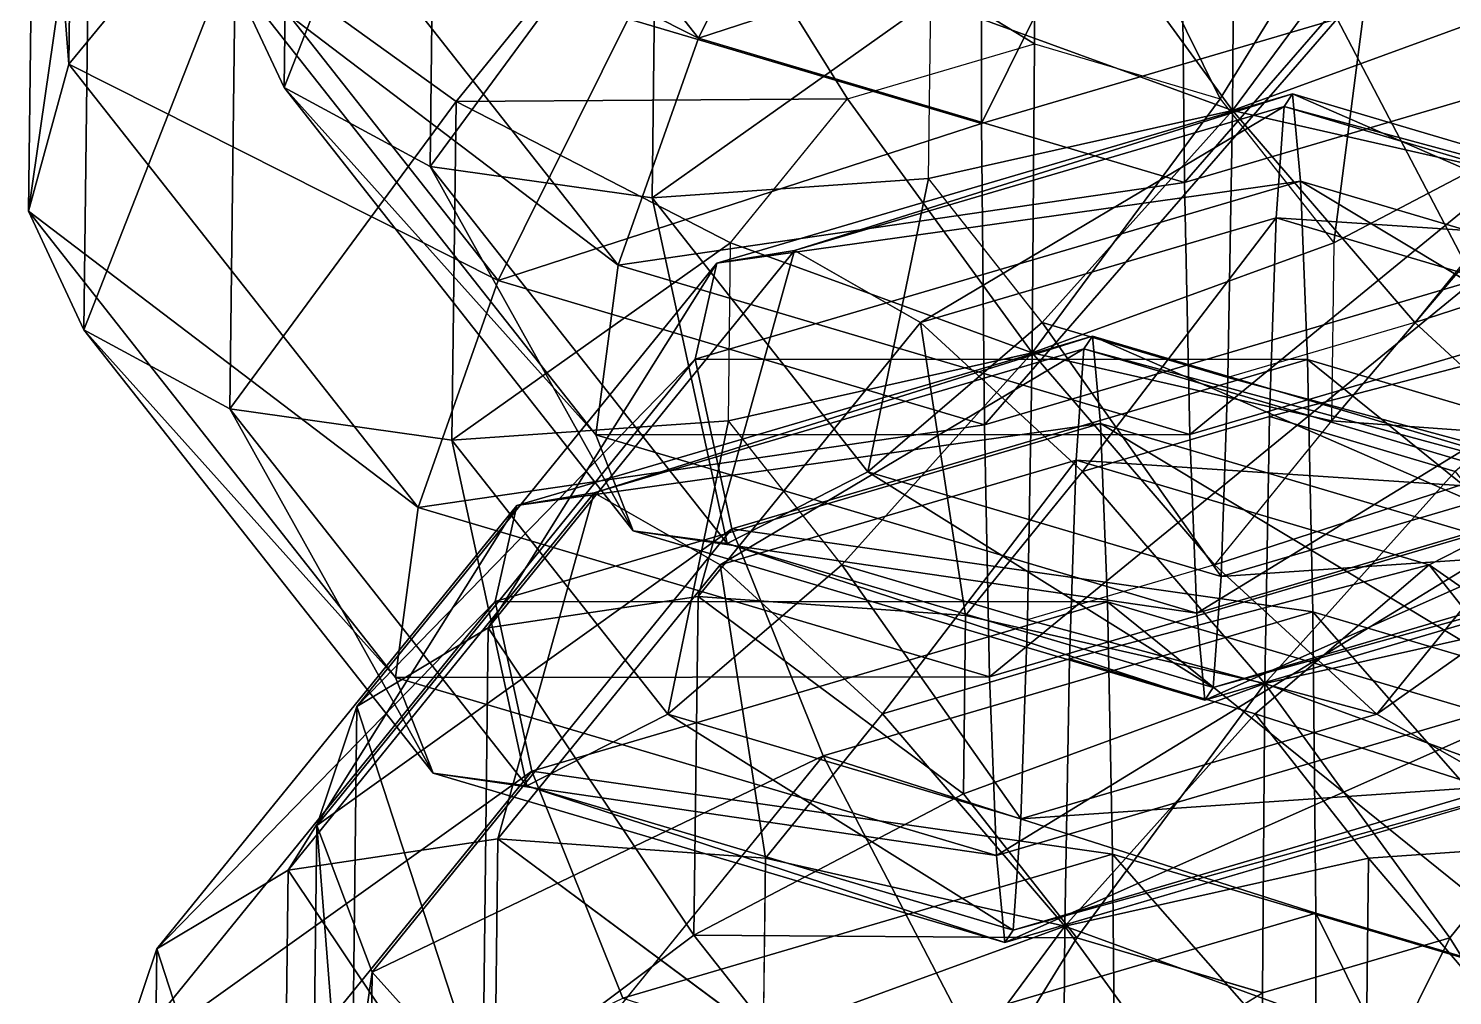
# Model space of a CAD drawing. Header units: metres. Extents: x -232 to 136, y -204 to 253.
# Drawn here: x -32.1 to 9.52, y -80.29 to -52.03 of the extents above; entities that cross this region are included whole.
import ezdxf

# ---------------------------------------------------------------- set-up
doc = ezdxf.new("R2010")
doc.units = ezdxf.units.M

msp = doc.modelspace()

# ---------------------------------------------------------------- linework, layer by layer
for points in [[(-31.893488, -40.529404, -674.4183), (-30.72288, -37.06027, -683.0608), (-30.91613, -53.07407, -690.4407), (-30.91603, -53.07397, -690.44055)], [(-30.72288, -37.06027, -683.0608), (-27.04927, -48.376976, -697.58795), (-30.91613, -53.07407, -690.4407), (-30.91603, -53.07397, -690.44055)], [(-24.431705, -37.740246, -442.8106), (-26.246271, -50.284912, -458.75995), (-24.624956, -53.754044, -450.19052), (-24.624857, -53.753944, -450.19043)], [(-20.196087, -42.43734, -435.87555), (-24.431705, -37.740246, -442.8106), (-24.624956, -53.754044, -450.19052), (-24.624857, -53.753944, -450.19043)], [(13.92828, -54.160904, -655.1699), (11.422171, -38.49919, -655.19244), (7.6213355, -46.154007, -651.31226), (7.6214356, -46.153908, -651.31213)], [(-31.893488, -40.529404, -674.4183), (-30.91613, -53.07407, -690.4407), (-32.09668, -57.36731, -682.178), (-32.09658, -57.36721, -682.17786)], [(-30.282116, -44.822643, -666.22864), (-31.893488, -40.529404, -674.4183), (-32.09668, -57.36731, -682.178), (-32.09658, -57.36721, -682.17786)], [(-25.06572, -45.991673, -467.02267), (-21.19886, -41.29458, -474.1699), (-12.518098, -52.315125, -479.4795), (-12.517998, -52.315025, -479.4794)], [(-21.19886, -41.29458, -474.1699), (-8.717263, -44.66031, -483.35968), (-12.518098, -52.315125, -479.4795), (-12.517998, -52.315025, -479.4794)], [(-20.196087, -42.43734, -435.87555), (-24.624956, -53.754044, -450.19052), (-20.360476, -56.059494, -442.1533), (-20.360376, -56.059395, -442.1532)], [(-13.75083, -47.078506, -430.87387), (-20.196087, -42.43734, -435.87555), (-20.360476, -56.059494, -442.1533), (-20.360376, -56.059395, -442.1532)], [(-2.6933022, -52.474472, -649.2631), (-2.702949, -43.095646, -649.63153), (-13.101046, -46.154007, -650.76965), (-13.100945, -46.153908, -650.76953)], [(2.734497, -54.082348, -650.1468), (7.6213355, -46.154007, -651.31226), (-2.702949, -43.095646, -649.63153), (-2.7028491, -43.095547, -649.6314)], [(2.734497, -54.082348, -650.1468), (-2.702949, -43.095646, -649.63153), (-2.6933022, -52.474472, -649.2631), (-2.6932023, -52.474373, -649.263)], [(-4.2433863, -54.801067, -708.45844), (-4.2530327, -45.422237, -708.82684), (1.213573, -43.81436, -708.22845), (1.213673, -43.814262, -708.22833)], [(-4.2433863, -54.801067, -708.45844), (1.213573, -43.81436, -708.22845), (6.154715, -51.742706, -707.3203), (6.154815, -51.742607, -707.3202)], [(10.153412, -59.397522, -703.6444), (6.154715, -51.742706, -707.3203), (12.654909, -43.73581, -703.79803), (12.655009, -43.73571, -703.7979)], [(-30.282116, -44.822643, -666.22864), (-32.09668, -57.36731, -682.178), (-30.475367, -60.83644, -673.6086), (-30.475267, -60.83634, -673.60846)], [(-26.046497, -49.519737, -659.2936), (-30.282116, -44.822643, -666.22864), (-30.475367, -60.83644, -673.6086), (-30.475267, -60.83634, -673.60846)], [(-12.518098, -52.315125, -479.4795), (-8.717263, -44.66031, -483.35968), (1.6070237, -47.71867, -485.04044), (1.6071237, -47.71857, -485.04034)], [(1.6920642, -56.524597, -481.79285), (1.6070237, -47.71867, -485.04044), (12.005125, -44.66031, -483.9023), (12.005225, -44.66021, -483.90222)], [(1.6920642, -56.524597, -481.79285), (12.005125, -44.66031, -483.9023), (16.003822, -52.315125, -480.22638), (16.003922, -52.315025, -480.2263)], [(-14.567673, -51.742706, -706.7777), (-4.2530327, -45.422237, -708.82684), (-4.2433863, -54.801067, -708.45844), (-4.243286, -54.80097, -708.4583)], [(3.1571078, -45.392075, -425.84512), (3.090416, -54.425747, -428.392), (-2.309496, -46.99995, -426.44345), (-2.309396, -46.99985, -426.44336)], [(8.584908, -46.99995, -426.72873), (3.090416, -54.425747, -428.392), (3.1571078, -45.392075, -425.84512), (3.1572077, -45.391975, -425.84503)], [(-26.246271, -50.284912, -458.75995), (-25.06572, -45.991673, -467.02267), (-14.860872, -58.9471, -473.26447), (-14.860772, -58.947002, -473.26437)], [(-13.101046, -46.154007, -650.76965), (-26.046497, -49.519737, -659.2936), (-19.60124, -54.160904, -654.29193), (-19.601141, -54.160805, -654.2918)], [(-25.06572, -45.991673, -467.02267), (-12.518098, -52.315125, -479.4795), (-14.860872, -58.9471, -473.26447), (-14.860772, -58.947002, -473.26437)], [(-8.159906, -54.082348, -649.8615), (-13.101046, -46.154007, -650.76965), (-19.60124, -54.160904, -654.29193), (-19.601141, -54.160805, -654.2918)], [(-2.6933022, -52.474472, -649.2631), (-13.101046, -46.154007, -650.76965), (-8.159906, -54.082348, -649.8615), (-8.159806, -54.08225, -649.8614)], [(6.0502553, -58.291824, -652.17487), (7.6213355, -46.154007, -651.31226), (2.734497, -54.082348, -650.1468), (2.734597, -54.08225, -650.14667)], [(6.0502553, -58.291824, -652.17487), (13.92828, -54.160904, -655.1699), (7.6213355, -46.154007, -651.31226), (7.6214356, -46.153908, -651.31213)], [(-2.309496, -46.99995, -426.44345), (3.090416, -54.425747, -428.392), (-5.7268515, -51.209427, -428.29523), (-5.7267513, -51.209328, -428.29514)], [(11.900665, -51.209427, -428.75684), (3.090416, -54.425747, -428.392), (8.584908, -46.99995, -426.72873), (8.585008, -46.99985, -426.72864)], [(-13.75083, -47.078506, -430.87387), (-20.360476, -56.059494, -442.1533), (-13.870264, -56.97558, -435.43494), (-13.870164, -56.97548, -435.43484)], [(-5.7268515, -51.209427, -428.29523), (-13.75083, -47.078506, -430.87387), (-13.870264, -56.97558, -435.43494), (-13.870164, -56.97548, -435.43484)], [(-12.518098, -52.315125, -479.4795), (1.6070237, -47.71867, -485.04044), (1.6920642, -56.524597, -481.79285), (1.6921642, -56.524498, -481.79276)], [(-30.91613, -53.07407, -690.4407), (-27.04927, -48.376976, -697.58795), (-18.368507, -59.397522, -702.8975), (-18.368408, -59.397423, -702.8974)], [(-27.04927, -48.376976, -697.58795), (-14.567673, -51.742706, -706.7777), (-18.368507, -59.397522, -702.8975), (-18.368408, -59.397423, -702.8974)], [(-26.046497, -49.519737, -659.2936), (-30.475367, -60.83644, -673.6086), (-26.210886, -63.14189, -665.5713), (-26.210787, -63.141792, -665.57117)], [(-19.60124, -54.160904, -654.29193), (-26.046497, -49.519737, -659.2936), (-26.210886, -63.14189, -665.5713), (-26.210787, -63.141792, -665.57117)], [(-26.246271, -50.284912, -458.75995), (-14.860872, -58.9471, -473.26447), (-15.516258, -63.907055, -465.32297), (-15.516158, -63.906956, -465.32288)], [(-24.624956, -53.754044, -450.19052), (-26.246271, -50.284912, -458.75995), (-15.516258, -63.907055, -465.32297), (-15.516158, -63.906956, -465.32288)], [(-5.7268515, -51.209427, -428.29523), (-13.870264, -56.97558, -435.43494), (-5.7896423, -56.41263, -430.6931), (-5.789542, -56.41253, -430.69302)], [(-5.7268515, -51.209427, -428.29523), (3.090416, -54.425747, -428.392), (-5.7896423, -56.41263, -430.6931), (-5.789542, -56.41253, -430.69302)], [(11.837874, -56.412624, -431.1547), (3.090416, -54.425747, -428.392), (11.900665, -51.209427, -428.75684), (11.900765, -51.209328, -428.75674)], [(-18.368507, -59.397522, -702.8975), (-14.567673, -51.742706, -706.7777), (-4.2433863, -54.801067, -708.45844), (-4.243286, -54.80097, -708.4583)], [(-4.2433863, -54.801067, -708.45844), (-4.2433863, -54.801067, -708.45844), (-14.567673, -51.742706, -706.7777), (-14.567573, -51.742607, -706.7776)], [(-4.1583457, -63.606995, -705.2109), (-4.2433863, -54.801067, -708.45844), (6.154715, -51.742706, -707.3203), (6.154815, -51.742607, -707.3202)], [(-4.1583457, -63.606995, -705.2109), (6.154715, -51.742706, -707.3203), (10.153412, -59.397522, -703.6444), (10.153512, -59.397423, -703.6443)], [(-14.860872, -58.9471, -473.26447), (-12.518098, -52.315125, -479.4795), (1.6920642, -56.524597, -481.79285), (1.6921642, -56.524498, -481.79276)], [(1.6920642, -56.524597, -481.79285), (1.6920642, -56.524597, -481.79285), (-12.518098, -52.315125, -479.4795), (-12.517998, -52.315025, -479.4794)], [(1.8441749, -63.895638, -475.984), (1.6920642, -56.524597, -481.79285), (16.003822, -52.315125, -480.22638), (16.003922, -52.315025, -480.2263)], [(1.8441749, -63.895638, -475.984), (16.003822, -52.315125, -480.22638), (18.668655, -58.947105, -474.1425), (18.668755, -58.947006, -474.1424)], [(-2.6933022, -52.474472, -649.2631), (-2.759994, -61.508144, -651.81), (-8.159906, -54.082348, -649.8615), (-8.159806, -54.08225, -649.8614)], [(2.734497, -54.082348, -650.1468), (-2.759994, -61.508144, -651.81), (-2.6933022, -52.474472, -649.2631), (-2.6932023, -52.474373, -649.263)], [(-32.09668, -57.36731, -682.178), (-30.91613, -53.07407, -690.4407), (-20.711283, -66.029495, -696.6825), (-20.711184, -66.029396, -696.6824)], [(-30.91613, -53.07407, -690.4407), (-18.368507, -59.397522, -702.8975), (-20.711283, -66.029495, -696.6825), (-20.711184, -66.029396, -696.6824)], [(-24.624956, -53.754044, -450.19052), (-15.516258, -63.907055, -465.32297), (-14.420107, -66.70947, -456.43234), (-14.420007, -66.70937, -456.43225)], [(-20.360476, -56.059494, -442.1533), (-24.624956, -53.754044, -450.19052), (-14.420107, -66.70947, -456.43234), (-14.420007, -66.70937, -456.43225)], [(-8.159906, -54.082348, -649.8615), (-19.60124, -54.160904, -654.29193), (-11.577261, -58.291824, -651.71326), (-11.577161, -58.291725, -651.71313)], [(4.8467865, -53.939865, -361.31885), (-9.710475, -58.517838, -372.26096), (-11.977688, -58.888397, -363.16037), (-11.977588, -58.888298, -363.16028)], [(5.0832605, -56.487625, -352.28827), (4.8467865, -53.939865, -361.31885), (-11.977688, -58.888397, -363.16037), (-11.977588, -58.888298, -363.16028)], [(-8.159906, -54.082348, -649.8615), (-2.759994, -61.508144, -651.81), (-11.577261, -58.291824, -651.71326), (-11.577161, -58.291725, -651.71313)], [(4.8467865, -53.939865, -361.31885), (4.601278, -54.308365, -370.69446), (-9.710475, -58.517838, -372.26096), (-9.710375, -58.51774, -372.26086)], [(6.0502553, -58.291824, -652.17487), (-2.759994, -61.508144, -651.81), (2.734497, -54.082348, -650.1468), (2.734597, -54.08225, -650.14667)], [(21.551832, -58.888397, -364.03836), (4.601278, -54.308365, -370.69446), (4.8467865, -53.939865, -361.31885), (4.8468866, -53.939766, -361.31876)], [(22.647985, -61.69082, -355.14774), (21.551832, -58.888397, -364.03836), (4.8467865, -53.939865, -361.31885), (4.8468866, -53.939766, -361.31876)], [(22.647985, -61.69082, -355.14774), (4.8467865, -53.939865, -361.31885), (5.0832605, -56.487625, -352.28827), (5.0833607, -56.487526, -352.28818)], [(-19.60124, -54.160904, -654.29193), (-26.210886, -63.14189, -665.5713), (-19.720675, -64.057976, -658.85297), (-19.720575, -64.05788, -658.85284)], [(-11.577261, -58.291824, -651.71326), (-19.60124, -54.160904, -654.29193), (-19.720675, -64.057976, -658.85297), (-19.720575, -64.05788, -658.85284)], [(4.601278, -54.308365, -370.69446), (-6.0273314, -60.615402, -380.6355), (-9.710475, -58.517838, -372.26096), (-9.710375, -58.51774, -372.26086)], [(4.601278, -54.308365, -370.69446), (4.3707657, -57.55704, -379.49738), (-6.0273314, -60.615402, -380.6355), (-6.027231, -60.615303, -380.6354)], [(-5.7896423, -56.41263, -430.6931), (3.090416, -54.425747, -428.392), (-2.473886, -60.6221, -432.7212), (-2.473786, -60.622, -432.7211)], [(-2.473886, -60.6221, -432.7212), (3.090416, -54.425747, -428.392), (2.9539132, -62.229977, -433.60483), (2.954013, -62.229877, -433.60474)], [(2.9539132, -62.229977, -433.60483), (3.090416, -54.425747, -428.392), (8.420519, -60.6221, -433.00647), (8.420619, -60.622, -433.00638)], [(8.420519, -60.6221, -433.00647), (3.090416, -54.425747, -428.392), (11.837874, -56.412624, -431.1547), (11.837975, -56.412525, -431.1546)], [(18.81144, -58.517838, -373.0078), (4.3707657, -57.55704, -379.49738), (4.601278, -54.308365, -370.69446), (4.601378, -54.308266, -370.69437)], [(21.551832, -58.888397, -364.03836), (18.81144, -58.517838, -373.0078), (4.601278, -54.308365, -370.69446), (4.601378, -54.308266, -370.69437)], [(5.9874644, -63.49502, -654.57275), (13.8088455, -64.057976, -659.73096), (13.92828, -54.160904, -655.1699), (13.92838, -54.160805, -655.1698)], [(5.9874644, -63.49502, -654.57275), (13.92828, -54.160904, -655.1699), (6.0502553, -58.291824, -652.17487), (6.0503554, -58.291725, -652.17474)], [(-18.368507, -59.397522, -702.8975), (-4.2433863, -54.801067, -708.45844), (-4.1583457, -63.606995, -705.2109), (-4.1582456, -63.606895, -705.21075)], [(-20.360476, -56.059494, -442.1533), (-14.420107, -66.70947, -456.43234), (-11.679712, -67.08004, -447.4629), (-11.679612, -67.07994, -447.4628)], [(-13.870264, -56.97558, -435.43494), (-20.360476, -56.059494, -442.1533), (-11.679712, -67.08004, -447.4629), (-11.679612, -67.07994, -447.4628)], [(-14.860872, -58.9471, -473.26447), (1.6920642, -56.524597, -481.79285), (1.8441749, -63.895638, -475.984), (1.8442749, -63.89554, -475.98392)], [(-5.7896423, -56.41263, -430.6931), (-13.870264, -56.97558, -435.43494), (-7.563324, -64.98247, -439.29257), (-7.563224, -64.98237, -439.29248)], [(5.0832605, -56.487625, -352.28827), (-11.977688, -58.888397, -363.16037), (-12.60704, -61.69082, -354.22455), (-12.60694, -61.69072, -354.22446)], [(5.287552, -61.70224, -344.4867), (5.0832605, -56.487625, -352.28827), (-12.60704, -61.69082, -354.22455), (-12.60694, -61.69072, -354.22446)], [(-5.7896423, -56.41263, -430.6931), (-7.563324, -64.98247, -439.29257), (-2.473886, -60.6221, -432.7212), (-2.473786, -60.622, -432.7211)], [(21.992598, -66.65077, -347.20624), (22.647985, -61.69082, -355.14774), (5.0832605, -56.487625, -352.28827), (5.0833607, -56.487526, -352.28818)], [(21.992598, -66.65077, -347.20624), (5.0832605, -56.487625, -352.28827), (5.287552, -61.70224, -344.4867), (5.287652, -61.70214, -344.4866)], [(8.420519, -60.6221, -433.00647), (19.659256, -56.975574, -436.31293), (11.837874, -56.412624, -431.1547), (11.837975, -56.412525, -431.1546)], [(-13.870264, -56.97558, -435.43494), (-11.679712, -67.08004, -447.4629), (-7.563324, -64.98247, -439.29257), (-7.563224, -64.98237, -439.29248)], [(8.420519, -60.6221, -433.00647), (13.159062, -64.98247, -439.8352), (19.659256, -56.975574, -436.31293), (19.659355, -56.975475, -436.31284)], [(-32.09668, -57.36731, -682.178), (-20.711283, -66.029495, -696.6825), (-21.366669, -70.989456, -688.74097), (-21.36657, -70.98936, -688.74084)], [(-30.475367, -60.83644, -673.6086), (-32.09668, -57.36731, -682.178), (-21.366669, -70.989456, -688.74097), (-21.36657, -70.98936, -688.74084)], [(4.3707657, -57.55704, -379.49738), (-1.2887883, -64.97578, -387.46423), (-6.0273314, -60.615402, -380.6355), (-6.027231, -60.615303, -380.6354)], [(4.3707657, -57.55704, -379.49738), (4.1778154, -63.3679, -386.86588), (-1.2887883, -64.97578, -387.46423), (-1.2886883, -64.97568, -387.46414)], [(14.695052, -60.615402, -381.17813), (4.1778154, -63.3679, -386.86588), (4.3707657, -57.55704, -379.49738), (4.370866, -57.556942, -379.49728)], [(18.81144, -58.517838, -373.0078), (14.695052, -60.615402, -381.17813), (4.3707657, -57.55704, -379.49738), (4.370866, -57.556942, -379.49728)], [(-11.577261, -58.291824, -651.71326), (-19.720675, -64.057976, -658.85297), (-11.640053, -63.495026, -654.11115), (-11.639953, -63.494926, -654.111)], [(-9.710475, -58.517838, -372.26096), (-12.527527, -68.6223, -384.15778), (-18.657228, -69.53838, -377.10895), (-18.65713, -69.538284, -377.10886)], [(-11.977688, -58.888397, -363.16037), (-9.710475, -58.517838, -372.26096), (-18.657228, -69.53838, -377.10895), (-18.65713, -69.538284, -377.10886)], [(-9.710475, -58.517838, -372.26096), (-6.0273314, -60.615402, -380.6355), (-12.527527, -68.6223, -384.15778), (-12.527427, -68.6222, -384.15768)], [(-11.577261, -58.291824, -651.71326), (-2.759994, -61.508144, -651.81), (-11.640053, -63.495026, -654.11115), (-11.639953, -63.494926, -654.111)], [(5.9874644, -63.49502, -654.57275), (-2.759994, -61.508144, -651.81), (6.0502553, -58.291824, -652.17487), (6.0503554, -58.291725, -652.17474)], [(-11.977688, -58.888397, -363.16037), (-18.657228, -69.53838, -377.10895), (-22.495226, -71.843834, -368.85953), (-22.495127, -71.843735, -368.85944)], [(-12.60704, -61.69082, -354.22455), (-11.977688, -58.888397, -363.16037), (-22.495226, -71.843834, -368.85953), (-22.495127, -71.843735, -368.85944)], [(-15.516258, -63.907055, -465.32297), (-14.860872, -58.9471, -473.26447), (1.8441749, -63.895638, -475.984), (1.8442749, -63.89554, -475.98392)], [(1.8441749, -63.895638, -475.984), (1.8441749, -63.895638, -475.984), (-14.860872, -58.9471, -473.26447), (-14.860772, -58.947002, -473.26437)], [(2.048466, -69.11025, -468.18243), (1.8441749, -63.895638, -475.984), (18.668655, -58.947105, -474.1425), (18.668755, -58.947006, -474.1424)], [(2.048466, -69.11025, -468.18243), (18.668655, -58.947105, -474.1425), (19.738771, -63.90706, -466.24615), (19.73887, -63.90696, -466.24606)], [(-20.711283, -66.029495, -696.6825), (-18.368507, -59.397522, -702.8975), (-4.1583457, -63.606995, -705.2109), (-4.1582456, -63.606895, -705.21075)], [(-4.1583457, -63.606995, -705.2109), (-4.1583457, -63.606995, -705.2109), (-18.368507, -59.397522, -702.8975), (-18.368408, -59.397423, -702.8974)], [(-4.006235, -70.978035, -699.40204), (-4.1583457, -63.606995, -705.2109), (10.153412, -59.397522, -703.6444), (10.153512, -59.397423, -703.6443)], [(-4.006235, -70.978035, -699.40204), (10.153412, -59.397522, -703.6444), (12.818245, -66.0295, -697.5605), (12.818345, -66.0294, -697.56036)], [(-6.0273314, -60.615402, -380.6355), (-4.7061434, -69.18525, -389.316), (-12.527527, -68.6223, -384.15778), (-12.527427, -68.6222, -384.15768)], [(-2.473886, -60.6221, -432.7212), (-7.563324, -64.98247, -439.29257), (2.7609618, -68.04083, -440.97333), (2.7610617, -68.04073, -440.97324)], [(-6.0273314, -60.615402, -380.6355), (-1.2887883, -64.97578, -387.46423), (-4.7061434, -69.18525, -389.316), (-4.7060432, -69.18515, -389.31592)], [(2.9539132, -62.229977, -433.60483), (2.9539132, -62.229977, -433.60483), (-2.473886, -60.6221, -432.7212), (-2.473786, -60.622, -432.7211)], [(-2.473886, -60.6221, -432.7212), (2.7609618, -68.04083, -440.97333), (2.9539132, -62.229977, -433.60483), (2.954013, -62.229877, -433.60474)], [(2.9539132, -62.229977, -433.60483), (13.159062, -64.98247, -439.8352), (8.420519, -60.6221, -433.00647), (8.420619, -60.622, -433.00638)], [(14.695052, -60.615402, -381.17813), (9.605614, -64.97578, -387.7495), (4.1778154, -63.3679, -386.86588), (4.1779156, -63.3678, -386.86578)], [(-30.475367, -60.83644, -673.6086), (-21.366669, -70.989456, -688.74097), (-20.270517, -73.79187, -679.85034), (-20.270418, -73.79177, -679.8502)], [(-26.210886, -63.14189, -665.5713), (-30.475367, -60.83644, -673.6086), (-20.270517, -73.79187, -679.85034), (-20.270418, -73.79177, -679.8502)], [(-1.0036231, -61.022263, -584.7369), (-15.560884, -65.600235, -595.67896), (-17.828098, -65.970795, -586.57837), (-17.828, -65.970695, -586.57825)], [(-0.7671492, -63.570023, -575.7063), (-1.0036231, -61.022263, -584.7369), (-17.828098, -65.970795, -586.57837), (-17.828, -65.970695, -586.57825)], [(-1.0036231, -61.022263, -584.7369), (-1.2491322, -61.390762, -594.1125), (-15.560884, -65.600235, -595.67896), (-15.560784, -65.600136, -595.67883)], [(15.701423, -65.970795, -587.4564), (-1.2491322, -61.390762, -594.1125), (-1.0036231, -61.022263, -584.7369), (-1.0035231, -61.022163, -584.73676)], [(16.797575, -68.77322, -578.5658), (15.701423, -65.970795, -587.4564), (-1.0036231, -61.022263, -584.7369), (-1.0035231, -61.022163, -584.73676)], [(16.797575, -68.77322, -578.5658), (-1.0036231, -61.022263, -584.7369), (-0.7671492, -63.570023, -575.7063), (-0.7670492, -63.569923, -575.7062)], [(-1.2491322, -61.390762, -594.1125), (-11.877741, -67.6978, -604.0535), (-15.560884, -65.600235, -595.67896), (-15.560784, -65.600136, -595.67883)], [(-1.2491322, -61.390762, -594.1125), (-1.4796441, -64.639435, -602.9154), (-11.877741, -67.6978, -604.0535), (-11.877641, -67.6977, -604.0534)], [(-11.640053, -63.495026, -654.11115), (-2.759994, -61.508144, -651.81), (-8.324296, -67.7045, -656.1392), (-8.324196, -67.7044, -656.1391)], [(-8.324296, -67.7045, -656.1392), (-2.759994, -61.508144, -651.81), (-2.8964968, -69.31238, -657.0228), (-2.8963969, -69.31228, -657.0227)], [(-2.8964968, -69.31238, -657.0228), (-2.759994, -61.508144, -651.81), (2.570109, -67.7045, -656.4245), (2.5702088, -67.7044, -656.4244)], [(2.570109, -67.7045, -656.4245), (-2.759994, -61.508144, -651.81), (5.9874644, -63.49502, -654.57275), (5.9875646, -63.494923, -654.57263)], [(12.961029, -65.600235, -596.42584), (-1.4796441, -64.639435, -602.9154), (-1.2491322, -61.390762, -594.1125), (-1.2490321, -61.390663, -594.11237)], [(15.701423, -65.970795, -587.4564), (12.961029, -65.600235, -596.42584), (-1.2491322, -61.390762, -594.1125), (-1.2490321, -61.390663, -594.11237)], [(-12.60704, -61.69082, -354.22455), (-22.495226, -71.843834, -368.85953), (-23.665834, -75.312965, -360.217), (-23.665735, -75.31287, -360.21692)], [(-11.536922, -66.65077, -346.32822), (-12.60704, -61.69082, -354.22455), (-23.665834, -75.312965, -360.217), (-23.665735, -75.31287, -360.21692)], [(5.287552, -61.70224, -344.4867), (-12.60704, -61.69082, -354.22455), (-11.536922, -66.65077, -346.32822), (-11.536822, -66.65067, -346.32812)], [(5.439663, -69.07328, -338.67786), (5.287552, -61.70224, -344.4867), (-11.536922, -66.65077, -346.32822), (-11.536822, -66.65067, -346.32812)], [(19.649824, -73.28275, -340.9912), (21.992598, -66.65077, -347.20624), (5.287552, -61.70224, -344.4867), (5.287652, -61.70214, -344.4866)], [(19.649824, -73.28275, -340.9912), (5.287552, -61.70224, -344.4867), (5.439663, -69.07328, -338.67786), (5.439763, -69.07318, -338.67776)], [(2.9539132, -62.229977, -433.60483), (2.7609618, -68.04083, -440.97333), (13.159062, -64.98247, -439.8352), (13.1591625, -64.98237, -439.8351)], [(-26.210886, -63.14189, -665.5713), (-20.270517, -73.79187, -679.85034), (-17.530123, -74.16244, -670.8809), (-17.530024, -74.16234, -670.8808)], [(-19.720675, -64.057976, -658.85297), (-26.210886, -63.14189, -665.5713), (-17.530123, -74.16244, -670.8809), (-17.530024, -74.16234, -670.8808)], [(7.3086524, -72.064865, -663.25323), (10.991798, -74.16244, -671.6278), (19.938549, -63.141888, -666.7798), (19.938648, -63.14179, -666.77966)], [(7.3086524, -72.064865, -663.25323), (19.938549, -63.141888, -666.7798), (13.8088455, -64.057976, -659.73096), (13.808946, -64.05788, -659.73083)], [(-20.711283, -66.029495, -696.6825), (-4.1583457, -63.606995, -705.2109), (-4.006235, -70.978035, -699.40204), (-4.006135, -70.977936, -699.4019)], [(-11.640053, -63.495026, -654.11115), (-19.720675, -64.057976, -658.85297), (-13.413734, -72.064865, -662.71063), (-13.413634, -72.064766, -662.7105)], [(-0.7671492, -63.570023, -575.7063), (-17.828098, -65.970795, -586.57837), (-18.45745, -68.77322, -577.6426), (-18.457352, -68.77312, -577.64246)], [(-0.5628581, -68.78464, -567.9047), (-0.7671492, -63.570023, -575.7063), (-18.45745, -68.77322, -577.6426), (-18.457352, -68.77312, -577.64246)], [(-11.640053, -63.495026, -654.11115), (-13.413734, -72.064865, -662.71063), (-8.324296, -67.7045, -656.1392), (-8.324196, -67.7044, -656.1391)], [(4.1778154, -63.3679, -386.86588), (4.041313, -71.172134, -392.0787), (-1.2887883, -64.97578, -387.46423), (-1.2886883, -64.97568, -387.46414)], [(16.142187, -73.73317, -570.62427), (16.797575, -68.77322, -578.5658), (-0.7671492, -63.570023, -575.7063), (-0.7670492, -63.569923, -575.7062)], [(16.142187, -73.73317, -570.62427), (-0.7671492, -63.570023, -575.7063), (-0.5628581, -68.78464, -567.9047), (-0.5627581, -68.78454, -567.9046)], [(2.570109, -67.7045, -656.4245), (13.8088455, -64.057976, -659.73096), (5.9874644, -63.49502, -654.57275), (5.9875646, -63.494923, -654.57263)], [(9.605614, -64.97578, -387.7495), (4.041313, -71.172134, -392.0787), (4.1778154, -63.3679, -386.86588), (4.1779156, -63.3678, -386.86578)], [(-19.720675, -64.057976, -658.85297), (-17.530123, -74.16244, -670.8809), (-13.413734, -72.064865, -662.71063), (-13.413634, -72.064766, -662.7105)], [(-15.516258, -63.907055, -465.32297), (1.8441749, -63.895638, -475.984), (2.048466, -69.11025, -468.18243), (2.0485659, -69.11015, -468.18234)], [(2.048466, -69.11025, -468.18243), (2.048466, -69.11025, -468.18243), (-15.516258, -63.907055, -465.32297), (-15.516158, -63.906956, -465.32288)], [(-14.420107, -66.70947, -456.43234), (-15.516258, -63.907055, -465.32297), (2.048466, -69.11025, -468.18243), (2.0485659, -69.11015, -468.18234)], [(2.28494, -71.65801, -459.15186), (2.048466, -69.11025, -468.18243), (19.738771, -63.90706, -466.24615), (19.73887, -63.90696, -466.24606)], [(2.28494, -71.65801, -459.15186), (19.738771, -63.90706, -466.24615), (19.10942, -66.70948, -457.31033), (19.10952, -66.70938, -457.31024)], [(2.570109, -67.7045, -656.4245), (7.3086524, -72.064865, -663.25323), (13.8088455, -64.057976, -659.73096), (13.808946, -64.05788, -659.73083)], [(-1.4796441, -64.639435, -602.9154), (-7.1391983, -72.058174, -610.88226), (-11.877741, -67.6978, -604.0535), (-11.877641, -67.6977, -604.0534)], [(-1.4796441, -64.639435, -602.9154), (-1.6725947, -70.4503, -610.28394), (-7.1391983, -72.058174, -610.88226), (-7.139098, -72.058075, -610.88214)], [(8.844643, -67.6978, -604.5961), (-1.6725947, -70.4503, -610.28394), (-1.4796441, -64.639435, -602.9154), (-1.479544, -64.639336, -602.9153)], [(12.961029, -65.600235, -596.42584), (8.844643, -67.6978, -604.5961), (-1.4796441, -64.639435, -602.9154), (-1.479544, -64.639336, -602.9153)], [(-7.563324, -64.98247, -439.29257), (-11.679712, -67.08004, -447.4629), (2.5304494, -71.28951, -449.77625), (2.5305493, -71.28941, -449.77615)], [(2.7609618, -68.04083, -440.97333), (2.7609618, -68.04083, -440.97333), (-7.563324, -64.98247, -439.29257), (-7.563224, -64.98237, -439.29248)], [(-7.563324, -64.98247, -439.29257), (2.5304494, -71.28951, -449.77625), (2.7609618, -68.04083, -440.97333), (2.7610617, -68.04073, -440.97324)], [(-1.2887883, -64.97578, -387.46423), (4.041313, -71.172134, -392.0787), (-4.7061434, -69.18525, -389.316), (-4.7060432, -69.18515, -389.31592)], [(2.7609618, -68.04083, -440.97333), (16.842209, -67.08004, -448.20975), (13.159062, -64.98247, -439.8352), (13.1591625, -64.98237, -439.8351)], [(12.921371, -69.18525, -389.7776), (4.041313, -71.172134, -392.0787), (9.605614, -64.97578, -387.7495), (9.605714, -64.97568, -387.74942)], [(-15.560884, -65.600235, -595.67896), (-18.377937, -75.7047, -607.5758), (-24.507639, -76.62078, -600.527), (-24.50754, -76.62068, -600.52686)], [(-17.828098, -65.970795, -586.57837), (-15.560884, -65.600235, -595.67896), (-24.507639, -76.62078, -600.527), (-24.50754, -76.62068, -600.52686)], [(-15.560884, -65.600235, -595.67896), (-11.877741, -67.6978, -604.0535), (-18.377937, -75.7047, -607.5758), (-18.377838, -75.7046, -607.5757)], [(21.641796, -76.62079, -601.7355), (8.844643, -67.6978, -604.5961), (12.961029, -65.600235, -596.42584), (12.961129, -65.600136, -596.4257)], [(-17.828098, -65.970795, -586.57837), (-24.507639, -76.62078, -600.527), (-28.345636, -78.92623, -592.2776), (-28.345537, -78.92613, -592.27747)], [(-18.45745, -68.77322, -577.6426), (-17.828098, -65.970795, -586.57837), (-28.345636, -78.92623, -592.2776), (-28.345537, -78.92613, -592.27747)], [(-21.366669, -70.989456, -688.74097), (-20.711283, -66.029495, -696.6825), (-4.006235, -70.978035, -699.40204), (-4.006135, -70.977936, -699.4019)], [(-4.006235, -70.978035, -699.40204), (-4.006235, -70.978035, -699.40204), (-20.711283, -66.029495, -696.6825), (-20.711184, -66.029396, -696.6824)], [(-3.801944, -76.19265, -691.60046), (-4.006235, -70.978035, -699.40204), (12.818245, -66.0295, -697.5605), (12.818345, -66.0294, -697.56036)], [(-3.801944, -76.19265, -691.60046), (12.818245, -66.0295, -697.5605), (13.888361, -70.989456, -689.6642), (13.888461, -70.98936, -689.66406)], [(-11.536922, -66.65077, -346.32822), (-23.665834, -75.312965, -360.217), (-22.054462, -79.60621, -352.0274), (-22.054363, -79.60611, -352.0273)], [(-8.872089, -73.28275, -340.24432), (-11.536922, -66.65077, -346.32822), (-22.054462, -79.60621, -352.0274), (-22.054363, -79.60611, -352.0273)], [(2.28494, -71.65801, -459.15186), (2.28494, -71.65801, -459.15186), (-14.420107, -66.70947, -456.43234), (-14.420007, -66.70937, -456.43225)], [(-14.420107, -66.70947, -456.43234), (2.048466, -69.11025, -468.18243), (2.28494, -71.65801, -459.15186), (2.28504, -71.65791, -459.15176)], [(-11.679712, -67.08004, -447.4629), (-14.420107, -66.70947, -456.43234), (2.28494, -71.65801, -459.15186), (2.28504, -71.65791, -459.15176)], [(5.439663, -69.07328, -338.67786), (-11.536922, -66.65077, -346.32822), (-8.872089, -73.28275, -340.24432), (-8.871989, -73.28265, -340.24423)], [(2.5304494, -71.28951, -449.77625), (2.28494, -71.65801, -459.15186), (19.10942, -66.70948, -457.31033), (19.10952, -66.70938, -457.31024)], [(2.5304494, -71.28951, -449.77625), (19.10942, -66.70948, -457.31033), (16.842209, -67.08004, -448.20975), (16.842308, -67.07994, -448.20966)], [(2.5304494, -71.28951, -449.77625), (2.5304494, -71.28951, -449.77625), (-11.679712, -67.08004, -447.4629), (-11.679612, -67.07994, -447.4628)], [(-11.679712, -67.08004, -447.4629), (2.28494, -71.65801, -459.15186), (2.5304494, -71.28951, -449.77625), (2.5305493, -71.28941, -449.77615)], [(2.7609618, -68.04083, -440.97333), (2.5304494, -71.28951, -449.77625), (16.842209, -67.08004, -448.20975), (16.842308, -67.07994, -448.20966)], [(-11.877741, -67.6978, -604.0535), (-10.556553, -76.26765, -612.734), (-18.377937, -75.7047, -607.5758), (-18.377838, -75.7046, -607.5757)], [(-8.324296, -67.7045, -656.1392), (-13.413734, -72.064865, -662.71063), (-3.0894482, -75.12323, -664.39136), (-3.0893483, -75.12313, -664.39124)], [(-11.877741, -67.6978, -604.0535), (-7.1391983, -72.058174, -610.88226), (-10.556553, -76.26765, -612.734), (-10.556453, -76.26755, -612.7339)], [(-2.8964968, -69.31238, -657.0228), (-2.8964968, -69.31238, -657.0228), (-8.324296, -67.7045, -656.1392), (-8.324196, -67.7044, -656.1391)], [(-8.324296, -67.7045, -656.1392), (-3.0894482, -75.12323, -664.39136), (-2.8964968, -69.31238, -657.0228), (-2.8963969, -69.31228, -657.0227)], [(-2.8964968, -69.31238, -657.0228), (7.3086524, -72.064865, -663.25323), (2.570109, -67.7045, -656.4245), (2.5702088, -67.7044, -656.4244)], [(8.844643, -67.6978, -604.5961), (3.7552037, -72.058174, -611.16754), (-1.6725947, -70.4503, -610.28394), (-1.6724946, -70.4502, -610.2838)], [(15.1515875, -75.7047, -608.4538), (3.7552037, -72.058174, -611.16754), (8.844643, -67.6978, -604.5961), (8.844743, -67.6977, -604.596)], [(21.641796, -76.62079, -601.7355), (15.1515875, -75.7047, -608.4538), (8.844643, -67.6978, -604.5961), (8.844743, -67.6977, -604.596)], [(-18.657228, -69.53838, -377.10895), (-12.527527, -68.6223, -384.15778), (-12.646961, -78.51937, -388.7188), (-12.646861, -78.51927, -388.71872)], [(-12.527527, -68.6223, -384.15778), (-4.7689342, -74.38845, -391.71387), (-12.646961, -78.51937, -388.7188), (-12.646861, -78.51927, -388.71872)], [(-12.527527, -68.6223, -384.15778), (-4.7061434, -69.18525, -389.316), (-4.7689342, -74.38845, -391.71387), (-4.768834, -74.38835, -391.71378)], [(-18.45745, -68.77322, -577.6426), (-28.345636, -78.92623, -592.2776), (-29.516245, -82.39536, -583.6351), (-29.516146, -82.39526, -583.63495)], [(-17.387333, -73.73317, -569.7463), (-18.45745, -68.77322, -577.6426), (-29.516245, -82.39536, -583.6351), (-29.516146, -82.39526, -583.63495)], [(-0.5628581, -68.78464, -567.9047), (-18.45745, -68.77322, -577.6426), (-17.387333, -73.73317, -569.7463), (-17.387234, -73.73307, -569.74615)], [(-0.4107471, -76.15568, -562.0959), (-0.5628581, -68.78464, -567.9047), (-17.387333, -73.73317, -569.7463), (-17.387234, -73.73307, -569.74615)], [(5.524704, -77.8792, -335.43027), (5.439663, -69.07328, -338.67786), (-8.872089, -73.28275, -340.24432), (-8.871989, -73.28265, -340.24423)], [(13.799415, -80.36515, -564.40924), (16.142187, -73.73317, -570.62427), (-0.5628581, -68.78464, -567.9047), (-0.5627581, -68.78454, -567.9046)], [(13.799415, -80.36515, -564.40924), (-0.5628581, -68.78464, -567.9047), (-0.4107471, -76.15568, -562.0959), (-0.41064712, -76.15558, -562.09576)], [(15.848989, -80.93757, -337.11102), (19.649824, -73.28275, -340.9912), (5.439663, -69.07328, -338.67786), (5.439763, -69.07318, -338.67776)], [(15.848989, -80.93757, -337.11102), (5.439663, -69.07328, -338.67786), (5.524704, -77.8792, -335.43027), (5.524804, -77.879105, -335.43018)], [(-4.7061434, -69.18525, -389.316), (4.041313, -71.172134, -392.0787), (-4.7689342, -74.38845, -391.71387), (-4.768834, -74.38835, -391.71378)], [(-2.8964968, -69.31238, -657.0228), (-3.0894482, -75.12323, -664.39136), (7.3086524, -72.064865, -663.25323), (7.3087525, -72.064766, -663.2531)], [(12.858581, -74.38845, -392.17548), (4.041313, -71.172134, -392.0787), (12.921371, -69.18525, -389.7776), (12.921472, -69.18515, -389.7775)], [(-22.495226, -71.843834, -368.85953), (-18.657228, -69.53838, -377.10895), (-18.821617, -83.16054, -383.3867), (-18.821518, -83.16044, -383.3866)], [(-18.657228, -69.53838, -377.10895), (-12.646961, -78.51937, -388.7188), (-18.821617, -83.16054, -383.3867), (-18.821518, -83.16044, -383.3866)], [(-1.6725947, -70.4503, -610.28394), (-1.8090968, -78.25453, -615.49677), (-7.1391983, -72.058174, -610.88226), (-7.139098, -72.058075, -610.88214)], [(3.7552037, -72.058174, -611.16754), (-1.8090968, -78.25453, -615.49677), (-1.6725947, -70.4503, -610.28394), (-1.6724946, -70.4502, -610.2838)], [(-21.366669, -70.989456, -688.74097), (-4.006235, -70.978035, -699.40204), (-3.801944, -76.19265, -691.60046), (-3.8018441, -76.19255, -691.60034)], [(-3.801944, -76.19265, -691.60046), (-3.801944, -76.19265, -691.60046), (-21.366669, -70.989456, -688.74097), (-21.36657, -70.98936, -688.74084)], [(-20.270517, -73.79187, -679.85034), (-21.366669, -70.989456, -688.74097), (-3.801944, -76.19265, -691.60046), (-3.8018441, -76.19255, -691.60034)], [(-3.56547, -78.74041, -682.5699), (-3.801944, -76.19265, -691.60046), (13.888361, -70.989456, -689.6642), (13.888461, -70.98936, -689.66406)], [(-3.56547, -78.74041, -682.5699), (13.888361, -70.989456, -689.6642), (13.25901, -73.79188, -680.7284), (13.25911, -73.79178, -680.7283)], [(-4.7689342, -74.38845, -391.71387), (4.041313, -71.172134, -392.0787), (-1.4531784, -78.59792, -393.74197), (-1.4530784, -78.597824, -393.74188)], [(-1.4531784, -78.59792, -393.74197), (4.041313, -71.172134, -392.0787), (3.9746206, -80.2058, -394.6256), (3.9747205, -80.2057, -394.62552)], [(3.9746206, -80.2058, -394.6256), (4.041313, -71.172134, -392.0787), (9.441226, -78.59792, -394.02725), (9.441326, -78.597824, -394.02716)], [(9.441226, -78.59792, -394.02725), (4.041313, -71.172134, -392.0787), (12.858581, -74.38845, -392.17548), (12.858681, -74.38835, -392.17538)], [(-23.665834, -75.312965, -360.217), (-22.495226, -71.843834, -368.85953), (-22.688477, -87.85763, -376.23947), (-22.688377, -87.85753, -376.23938)], [(-22.495226, -71.843834, -368.85953), (-18.821617, -83.16054, -383.3867), (-22.688477, -87.85763, -376.23947), (-22.688377, -87.85753, -376.23938)], [(-13.413734, -72.064865, -662.71063), (-17.530123, -74.16244, -670.8809), (-3.3199606, -78.37191, -673.1943), (-3.3198607, -78.37181, -673.19415)], [(-3.0894482, -75.12323, -664.39136), (-3.0894482, -75.12323, -664.39136), (-13.413734, -72.064865, -662.71063), (-13.413634, -72.064766, -662.7105)], [(-13.413734, -72.064865, -662.71063), (-3.3199606, -78.37191, -673.1943), (-3.0894482, -75.12323, -664.39136), (-3.0893483, -75.12313, -664.39124)], [(-7.1391983, -72.058174, -610.88226), (-1.8090968, -78.25453, -615.49677), (-10.556553, -76.26765, -612.734), (-10.556453, -76.26755, -612.7339)], [(-3.0894482, -75.12323, -664.39136), (10.991798, -74.16244, -671.6278), (7.3086524, -72.064865, -663.25323), (7.3087525, -72.064766, -663.2531)], [(7.0709615, -76.26765, -613.1956), (-1.8090968, -78.25453, -615.49677), (3.7552037, -72.058174, -611.16754), (3.7553036, -72.058075, -611.1674)], [(15.1515875, -75.7047, -608.4538), (7.0709615, -76.26765, -613.1956), (3.7552037, -72.058174, -611.16754), (3.7553036, -72.058075, -611.1674)], [(-8.872089, -73.28275, -340.24432), (-22.054462, -79.60621, -352.0274), (-17.818844, -84.3033, -345.09235), (-17.818745, -84.3032, -345.09225)], [(-4.873392, -80.93757, -336.5684), (-8.872089, -73.28275, -340.24432), (-17.818844, -84.3033, -345.09235), (-17.818745, -84.3032, -345.09225)], [(5.524704, -77.8792, -335.43027), (-8.872089, -73.28275, -340.24432), (-4.873392, -80.93757, -336.5684), (-4.873292, -80.93747, -336.5683)], [(-17.387333, -73.73317, -569.7463), (-29.516245, -82.39536, -583.6351), (-27.904873, -86.68861, -575.44543), (-27.904774, -86.68851, -575.4453)], [(-14.722499, -80.36515, -563.66235), (-17.387333, -73.73317, -569.7463), (-27.904873, -86.68861, -575.44543), (-27.904774, -86.68851, -575.4453)], [(-3.56547, -78.74041, -682.5699), (-3.56547, -78.74041, -682.5699), (-20.270517, -73.79187, -679.85034), (-20.270418, -73.79177, -679.8502)], [(-20.270517, -73.79187, -679.85034), (-3.801944, -76.19265, -691.60046), (-3.56547, -78.74041, -682.5699), (-3.56537, -78.74031, -682.56976)], [(-17.530123, -74.16244, -670.8809), (-20.270517, -73.79187, -679.85034), (-3.56547, -78.74041, -682.5699), (-3.56537, -78.74031, -682.56976)], [(-0.4107471, -76.15568, -562.0959), (-17.387333, -73.73317, -569.7463), (-14.722499, -80.36515, -563.66235), (-14.722399, -80.36505, -563.66223)], [(-3.3199606, -78.37191, -673.1943), (-3.56547, -78.74041, -682.5699), (13.25901, -73.79188, -680.7284), (13.25911, -73.79178, -680.7283)], [(-3.3199606, -78.37191, -673.1943), (13.25901, -73.79188, -680.7284), (10.991798, -74.16244, -671.6278), (10.991899, -74.16234, -671.6277)], [(-3.3199606, -78.37191, -673.1943), (-3.3199606, -78.37191, -673.1943), (-17.530123, -74.16244, -670.8809), (-17.530024, -74.16234, -670.8808)], [(-17.530123, -74.16244, -670.8809), (-3.56547, -78.74041, -682.5699), (-3.3199606, -78.37191, -673.1943), (-3.3198607, -78.37181, -673.19415)], [(-12.646961, -78.51937, -388.7188), (-4.7689342, -74.38845, -391.71387), (-1.4531784, -78.59792, -393.74197), (-1.4530784, -78.597824, -393.74188)], [(-3.0894482, -75.12323, -664.39136), (-3.3199606, -78.37191, -673.1943), (10.991798, -74.16244, -671.6278), (10.991899, -74.16234, -671.6277)], [(14.382368, -86.52627, -393.1191), (9.441226, -78.59792, -394.02725), (12.858581, -74.38845, -392.17548), (12.858681, -74.38835, -392.17538)], [(-23.665834, -75.312965, -360.217), (-22.688477, -87.85763, -376.23947), (-23.869028, -92.15087, -367.97675), (-23.868929, -92.15077, -367.97665)], [(-22.054462, -79.60621, -352.0274), (-23.665834, -75.312965, -360.217), (-23.869028, -92.15087, -367.97675), (-23.868929, -92.15077, -367.97665)], [(-24.507639, -76.62078, -600.527), (-18.377937, -75.7047, -607.5758), (-18.497372, -85.60177, -612.13684), (-18.497272, -85.60167, -612.1367)], [(-18.377937, -75.7047, -607.5758), (-10.619344, -81.47085, -615.1319), (-18.497372, -85.60177, -612.13684), (-18.497272, -85.60167, -612.1367)], [(-18.377937, -75.7047, -607.5758), (-10.556553, -76.26765, -612.734), (-10.619344, -81.47085, -615.1319), (-10.619244, -81.47075, -615.1318)], [(15.032153, -85.60177, -613.01483), (7.0709615, -76.26765, -613.1956), (15.1515875, -75.7047, -608.4538), (15.151688, -75.7046, -608.4537)], [(-0.3257059, -84.9616, -558.8483), (-0.4107471, -76.15568, -562.0959), (-14.722499, -80.36515, -563.66235), (-14.722399, -80.36505, -563.66223)], [(9.998579, -88.019966, -560.52905), (13.799415, -80.36515, -564.40924), (-0.4107471, -76.15568, -562.0959), (-0.41064712, -76.15558, -562.09576)], [(9.998579, -88.019966, -560.52905), (-0.4107471, -76.15568, -562.0959), (-0.3257059, -84.9616, -558.8483), (-0.3256059, -84.9615, -558.8482)], [(-10.556553, -76.26765, -612.734), (-1.8090968, -78.25453, -615.49677), (-10.619344, -81.47085, -615.1319), (-10.619244, -81.47075, -615.1318)], [(7.0081706, -81.47085, -615.5935), (-1.8090968, -78.25453, -615.49677), (7.0709615, -76.26765, -613.1956), (7.0710616, -76.26755, -613.1955)], [(15.032153, -85.60177, -613.01483), (7.0081706, -81.47085, -615.5935), (7.0709615, -76.26765, -613.1956), (7.0710616, -76.26755, -613.1955)], [(-28.345636, -78.92623, -592.2776), (-24.507639, -76.62078, -600.527), (-24.672028, -90.242935, -606.80475), (-24.671928, -90.242836, -606.8046)], [(-24.507639, -76.62078, -600.527), (-18.497372, -85.60177, -612.13684), (-24.672028, -90.242935, -606.80475), (-24.671928, -90.242836, -606.8046)], [(5.534351, -87.25803, -335.06192), (5.524704, -77.8792, -335.43027), (-4.873392, -80.93757, -336.5684), (-4.873292, -80.93747, -336.5683)], [(10.962151, -88.86591, -335.94553), (15.848989, -80.93757, -337.11102), (5.524704, -77.8792, -335.43027), (5.524804, -77.879105, -335.43018)], [(10.962151, -88.86591, -335.94553), (5.524704, -77.8792, -335.43027), (5.534351, -87.25803, -335.06192), (5.534451, -87.257935, -335.06183)], [(-18.821617, -83.16054, -383.3867), (-12.646961, -78.51937, -388.7188), (-6.34002, -86.52627, -392.57648), (-6.33992, -86.52617, -392.5764)], [(-12.646961, -78.51937, -388.7188), (-1.4531784, -78.59792, -393.74197), (-6.34002, -86.52627, -392.57648), (-6.33992, -86.52617, -392.5764)], [(-10.619344, -81.47085, -615.1319), (-1.8090968, -78.25453, -615.49677), (-7.3035884, -85.68032, -617.16), (-7.3034883, -85.68022, -617.15985)], [(-7.3035884, -85.68032, -617.16), (-1.8090968, -78.25453, -615.49677), (-1.8757893, -87.2882, -618.04364), (-1.8756893, -87.2881, -618.0435)], [(-6.34002, -86.52627, -392.57648), (-1.4531784, -78.59792, -393.74197), (3.9746206, -80.2058, -394.6256), (3.9747205, -80.2057, -394.62552)], [(-1.8757893, -87.2882, -618.04364), (-1.8090968, -78.25453, -615.49677), (3.590816, -85.68032, -617.44525), (3.590916, -85.68022, -617.4451)], [(3.590816, -85.68032, -617.44525), (-1.8090968, -78.25453, -615.49677), (7.0081706, -81.47085, -615.5935), (7.0082707, -81.47075, -615.5934)], [(3.9842668, -89.58463, -394.25723), (3.9746206, -80.2058, -394.6256), (9.441226, -78.59792, -394.02725), (9.441326, -78.597824, -394.02716)], [(3.9842668, -89.58463, -394.25723), (9.441226, -78.59792, -394.02725), (14.382368, -86.52627, -393.1191), (14.382468, -86.52617, -393.11902)], [(-29.516245, -82.39536, -583.6351), (-28.345636, -78.92623, -592.2776), (-28.538887, -94.940025, -599.6575), (-28.538788, -94.939926, -599.65735)], [(-28.345636, -78.92623, -592.2776), (-24.672028, -90.242935, -606.80475), (-28.538887, -94.940025, -599.6575), (-28.538788, -94.939926, -599.65735)], [(-22.054462, -79.60621, -352.0274), (-23.869028, -92.15087, -367.97675), (-22.247713, -95.62, -359.40732), (-22.247614, -95.6199, -359.40723)], [(-17.818844, -84.3033, -345.09235), (-22.054462, -79.60621, -352.0274), (-22.247713, -95.62, -359.40732), (-22.247614, -95.6199, -359.40723)], [(-6.34002, -86.52627, -392.57648), (3.9746206, -80.2058, -394.6256), (3.9842668, -89.58463, -394.25723), (3.9843667, -89.58453, -394.25714)]]:
    msp.add_3dface(points)

doc.saveas('drawing.dxf')
